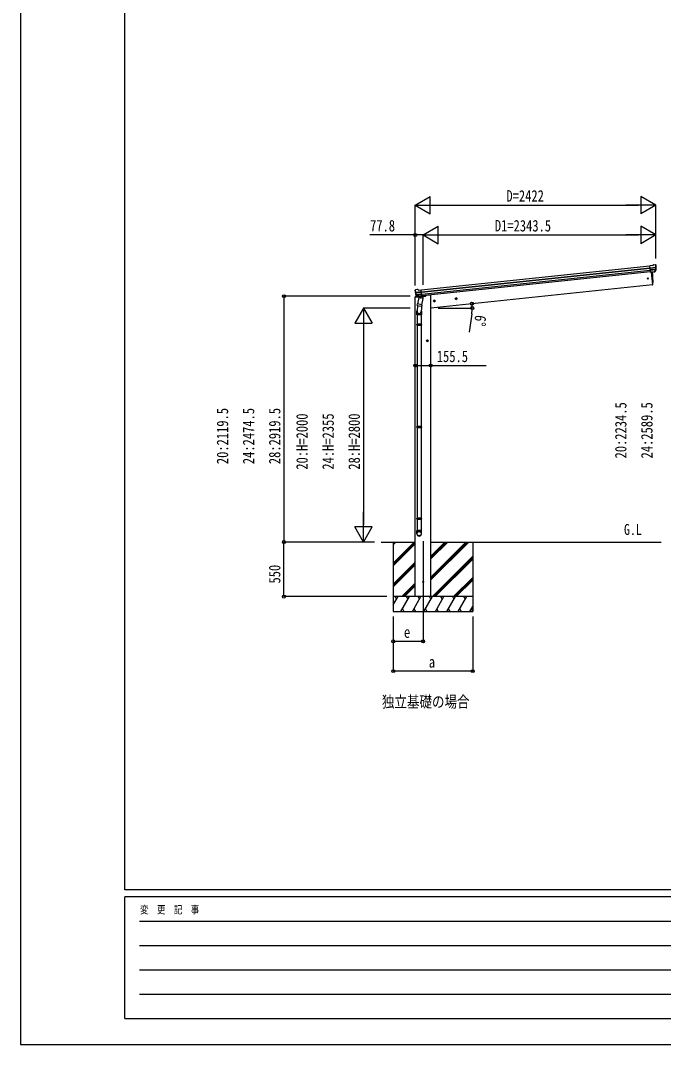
# Model space of a CAD drawing. Units: millimetres, scale not verified. Extents: x -14718 to 14718, y -10395 to 10395.
# Drawn here: x -14718 to -8248, y -10395 to -88 of the extents above; entities that cross this region are included whole.
import ezdxf
from ezdxf.enums import TextEntityAlignment as Align

# ---------------------------------------------------------------- set-up
doc = ezdxf.new("R2010")
doc.units = ezdxf.units.MM
doc.header["$LTSCALE"] = 40
for name, color, linetype in [('0-2_USER1', 3, 'Continuous'), ('0-3_YKK_12', 2, 'Continuous'), ('0-4_YKK_13', 4, 'Continuous'), ('0-5_YKK_A1', 4, 'Continuous'), ('0-6_YKK_D', 6, 'Continuous'), ('0-7_YKK_ZWAK', 7, 'Continuous')]:
    doc.layers.add(name, color=color, linetype=linetype)
doc.styles.add('ＭＳ ゴシック', font='')
doc.styles.get('ＭＳ ゴシック').set_extended_font_data('MS Gothic')

msp = doc.modelspace()

# ---------------------------------------------------------------- linework, layer by layer
at = {"layer": '0-3_YKK_12'}
msp.add_line((-10667.43, -5328.29), (-10667.43, -6087.5), dxfattribs=at)
at = {"layer": '0-4_YKK_13'}
for p, q in [((-8359.55, -2554.04), (-8386.07, -2556.83)), ((-8379.28, -2621.38), (-8386.07, -2556.83)), ((-8383.91, -2577.36), (-8324.17, -2571.08)), ((-8333.23, -2545.24), (-8333.23, -2545.24)), ((-8329.56, -2546.33), (-8329.57, -2546.33)), ((-8329.56, -2546.33), (-8325.24, -2549.83)), ((-8325.24, -2549.83), (-8324.38, -2550.52)), ((-8322.99, -2554.22), (-8323.3, -2552.37)), ((-8323.69, -2576.95), (-8383.29, -2583.21)), ((-8324.53, -2593.7), (-8381.56, -2599.7)), ((-8325.92, -2598.36), (-8381.09, -2604.16)), ((-8335.93, -2616.6), (-8379.31, -2621.15)), ((-8379.28, -2621.38), (-8369.34, -2620.33)), ((-8372.4, -2620.66), (-8359.01, -2748.05)), ((-8369.34, -2620.33), (-8369.06, -2620.4)), ((-8369.06, -2620.4), (-8343.73, -2617.74)), ((-8343.73, -2617.74), (-8343.48, -2617.62)), ((-8343.48, -2617.62), (-8335.79, -2616.81)), ((-8334.48, -2614.94), (-8325.03, -2596.64)), ((-8333.43, -2615.37), (-8323.3, -2597.11)), ((-8359.01, -2748.05), (-8356.96, -2747.76)), ((-10747.43, -2867.66), (-10748.33, -2874.49)), ((-10748.33, -2874.49), (-10714.6, -2870.95)), ((-10747.72, -2809.07), (-10747.8, -2807.2)), ((-10746.43, -2804.3), (-10747.13, -2805.16)), ((-10742.93, -2799.98), (-10746.43, -2804.3)), ((-10727.92, -2863.3), (-10744.77, -2865.07)), ((-10683.32, -2819.04), (-10743.06, -2825.31)), ((-10742.93, -2799.98), (-10742.93, -2799.98)), ((-10742.31, -2831.15), (-10682.71, -2824.89)), ((-10739.58, -2798.16), (-10739.57, -2798.16)), ((-10724.8, -2866.71), (-10738.5, -2850.96)), ((-10738.01, -2847.37), (-10680.98, -2841.37)), ((-10723.86, -2866.07), (-10736.91, -2850.14)), ((-10735.68, -2851.64), (-10680.51, -2845.84)), ((-10711.36, -2876), (-10724.72, -2941.65)), ((-10714.5, -2866.82), (-10722.19, -2867.63)), ((-10722.1, -2867.39), (-10678.72, -2862.83)), ((-10721.35, -2867.63), (-10719.78, -2867.47)), ((-10719.78, -2867.47), (-10682.24, -2863.52)), ((-10717.99, -2867.93), (-10718.14, -2868.66)), ((-10717.52, -2869.79), (-10692.77, -2879.54)), ((-10714.23, -2866.89), (-10714.5, -2866.82)), ((-10688.9, -2864.22), (-10714.23, -2866.89)), ((-10712, -2801.29), (-10685.48, -2798.51)), ((-10666.48, -2885.13), (-10711.36, -2876)), ((-10709.19, -2873.08), (-10709.85, -2876.31)), ((-10688.38, -2864.55), (-10691.3, -2878.9)), ((-10688.64, -2864.1), (-10688.9, -2864.22)), ((-10678.7, -2863.06), (-10688.64, -2864.1)), ((-10678.7, -2863.06), (-10685.48, -2798.51)), ((-10682.24, -2863.52), (-10680.68, -2863.36)), ((-10679.84, -2950.78), (-10666.48, -2885.13)), ((-10678.86, -2861.48), (-10677.94, -2861.66)), ((-10677.94, -2861.66), (-10666.74, -2878.59)), ((-10674.58, -2866.74), (-10645.31, -2863.66)), ((-10666.74, -2878.59), (-10668, -2884.82)), ((-10640.45, -2856.11), (-10640.88, -2859.34)), ((-10722.31, -2956.94), (-10727.87, -3012.66)), ((-10727.2, -2953.9), (-10724.71, -2941.65)), ((-10726.99, -2955.3), (-10726.99, -2955.3)), ((-10725.65, -2956.26), (-10684.69, -2964.59)), ((-10679.84, -2950.78), (-10724.72, -2941.65)), ((-10679.41, -2948.64), (-10686.06, -3016.39)), ((-10679.85, -2950.78), (-10682.39, -2963.25)), ((-10730.02, -3049.82), (-10730.02, -3015.47)), ((-10684.02, -3049.82), (-10730.02, -3049.82)), ((-10728.02, -3049.82), (-10728.02, -3146.57)), ((-10686.02, -3049.82), (-10686.02, -3146.57)), ((-10684.02, -3015.17), (-10684.02, -3049.82)), ((-10730.02, -3148.57), (-10729.02, -3146.57)), ((-10684.02, -3148.57), (-10730.02, -3148.57)), ((-10684.02, -3156.57), (-10730.02, -3156.57)), ((-10685.02, -3146.57), (-10729.02, -3146.57)), ((-10685.02, -3158.57), (-10729.02, -3158.57)), ((-10728.02, -3158.57), (-10728.02, -4175.25)), ((-10686.02, -3158.57), (-10686.02, -4175.25)), ((-10684.02, -3148.57), (-10685.02, -3146.57)), ((-10684.02, -3156.57), (-10685.02, -3158.57)), ((-10684.02, -3148.57), (-10684.02, -3156.57)), ((-10730.02, -4177.25), (-10729.02, -4175.25)), ((-10684.02, -4177.25), (-10730.02, -4177.25)), ((-10684.02, -4185.25), (-10730.02, -4185.25)), ((-10685.02, -4175.25), (-10729.02, -4175.25)), ((-10685.02, -4187.25), (-10729.02, -4187.25)), ((-10728.02, -4187.25), (-10728.02, -5097.94)), ((-10686.02, -4187.25), (-10686.02, -5097.94)), ((-10684.02, -4177.25), (-10685.02, -4175.25)), ((-10684.02, -4185.25), (-10685.02, -4187.25)), ((-10684.02, -4177.25), (-10684.02, -4185.25)), ((-10730.02, -5099.94), (-10729.02, -5097.94)), ((-10684.02, -5099.94), (-10730.02, -5099.94)), ((-10684.02, -5107.94), (-10730.02, -5107.94)), ((-10685.02, -5097.94), (-10729.02, -5097.94)), ((-10685.02, -5109.94), (-10729.02, -5109.94)), ((-10728.02, -5109.94), (-10728.02, -5219.94)), ((-10686.02, -5109.94), (-10686.02, -5219.94)), ((-10684.02, -5099.94), (-10685.02, -5097.94)), ((-10684.02, -5107.94), (-10685.02, -5109.94)), ((-10684.02, -5099.94), (-10684.02, -5107.94)), ((-10730.02, -5254.08), (-10730.02, -5219.94)), ((-10684.02, -5219.94), (-10730.02, -5219.94)), ((-10684.02, -5254.08), (-10684.02, -5219.94))]:
    msp.add_line(p, q, dxfattribs=at)
for points in [[(-8359.55, -2554.04), (-8347.95, -2547.07), (-8347.95, -2547.07)], [(-8346.72, -2546.66), (-8346.71, -2546.66), (-8333.23, -2545.24)], [(-10726.09, -2796.74), (-10726.09, -2796.74), (-10739.57, -2798.16)], [(-10712, -2801.29), (-10724.8, -2796.89), (-10724.8, -2796.89)], [(-10730.02, -3148.57), (-10730.02, -3156.57), (-10729.02, -3158.57)], [(-10730.02, -4177.25), (-10730.02, -4185.25), (-10729.02, -4187.25)], [(-10730.02, -5099.94), (-10730.02, -5107.94), (-10729.02, -5109.94)]]:
    msp.add_lwpolyline(points, dxfattribs=at)
for centre, radius in [((-8405.81, -2685.5), 6.5), ((-10667.43, -5737.5), 4.5)]:
    msp.add_circle(centre, radius, dxfattribs=at)
for centre, radius, start, end in [((-8346.4, -2549.64), 3, 96.02369, 120.97631), ((-8332.71, -2550.21), 5, 51.04426, 95.95574), ((-8516.55, -2575.87), 192.44, 1.4271, 6.57578), ((-8278.9, -2568.97), 45.32, 182.67122, 185.64518), ((-8523.89, -2575.34), 202, 354.13916, 6), ((-9254.6, -2707.83), 900.99, 357.6414, 5.6433), ((-8336.04, -2613.92), 2.99, 285.2717, 331.00739), ((-8327.69, -2595.26), 3, 332.69111, 354.20009), ((-8523.89, -2575.34), 200.2, 354.20009, 359.53883), ((-8323.5, -2578.28), 1.35, 95.1605, 97.91927), ((-8320.9, -2576.73), 2.74, 179.02151, 184.43412), ((-8325.93, -2595.66), 3, 331, 354.13916), ((-8357.38, -2744.79), 3, 278, 357.63919), ((-10546.83, -2787.95), 202, 186, 197.86084), ((-10744.45, -2868.05), 3, 96, 172.5), ((-10553.89, -2790), 192.44, 185.42422, 190.5729), ((-10787.78, -2832.66), 45.32, 6.35482, 9.32878), ((-10739.05, -2803.13), 5, 96.04426, 140.95574), ((-10745.09, -2831.52), 2.74, 7.56588, 12.97849), ((-10742.22, -2832.5), 1.35, 94.08073, 96.8395), ((-10546.83, -2787.95), 200.2, 192.46117, 197.79991), ((-10736.23, -2848.99), 3, 197.86084, 221), ((-10734.59, -2848.24), 3, 197.79991, 219.30889), ((-10725.78, -2799.72), 3, 71.02369, 95.97631), ((-10722.54, -2864.75), 2.99, 220.99261, 266.7283), ((-10721.4, -2867.14), 0.5, 240.73754, 276), ((-10718.48, -2867.83), 0.5, 348.5, 96), ((-10717.16, -2868.86), 1, 168.5, 248.5), ((-10692.3, -2878.63), 1.03, 242.53897, 344.46569), ((-10687.8, -2864.71), 0.604, 93.09842, 164.70595), ((-10680.73, -2862.86), 0.5, 276, 311.26246), ((-10645.84, -2858.69), 5, 276, 352.5), ((-10725.3, -2954.32), 1.95, 167.54017, 209.97766), ((-10725.25, -2954.3), 2, 209.90962, 258.5), ((-10684.29, -2962.63), 2, 258.5, 341.96843), ((-10700.02, -3015.47), 30, 177.45142, 180)]:
    msp.add_arc(centre, radius, start, end, dxfattribs=at)
for centre, major_axis, ratio, start_param, end_param in [((-8325.25, -2553.83), (-0.87, 5.91), 0.020485, 0.67143203, 1.56913061), ((-8330.65, -2549.31), (5.88, -1.31), 0.24881, 0.46058498, 0.46410383), ((-8326.27, -2552.85), (-2.34, 1.9), 0.995767, 3.98597162, 4.71238898), ((-8521.58, -2597.28), (-20.92, 199.05), 0.994373, 4.71137894, 4.7277536), ((-8336.24, -2613.62), (-0.11, 3), 0.642905, 3.24593831, 4.20392797), ((-8336.11, -2613.82), (1.66, -2.51), 0.997631, 5.80419048, 5.89294842), ((-8336.18, -2613.71), (3.53, -2.11), 0.650902, 5.25614477, 5.32895537), ((-8333.81, -2613.36), (1.08, 3.13), 0.040856, 2.11350352, 2.14162489), ((-10744.8, -2807.05), (1.9, 2.34), 0.995767, 1.57079633, 2.29721369), ((-10741.25, -2802.67), (-5.48, -2.51), 0.24881, 5.81908147, 5.82260033), ((-10745.59, -2808.21), (-0.38, 5.97), 0.020485, 4.7140547, 5.61175327), ((-10544.52, -2809.9), (-20.92, 199.05), 0.994373, 1.55543171, 1.57180637), ((-10724.84, -2864.67), (-1.71, 2.84), 0.040856, 4.14156042, 4.16968179), ((-10722.41, -2864.41), (-0.51, 2.96), 0.642905, 2.07925734, 3.03724699), ((-10722.45, -2864.52), (-3.02, -2.79), 0.650902, 0.95422993, 1.02704053), ((-10722.5, -2864.64), (-1.1, -2.8), 0.997631, 0.39023689, 0.47899483), ((-10707.02, -3015.17), (23, 0), 0.996195, 2.62193603, 6.60747969), ((-10707.02, -3015.17), (21, 0), 0.996195, 3.02154981, 6.2247991), ((-10707.02, -5252.34), (-23, 0), 0.996195, 3.14159265, 6.28318531), ((-10707.02, -5254.08), (-23, 0), 0.996195, 3.14159265, 6.28318531), ((-10707.02, -5254.08), (0, -23.43), 0.981806, 4.71238898, 7.85398163)]:
    msp.add_ellipse(centre, major_axis=major_axis, ratio=ratio, start_param=start_param, end_param=end_param, dxfattribs=at)
msp.add_ellipse((-10707.02, -5254.08), major_axis=(21, 0), ratio=0.996195, dxfattribs=at)
at = {"layer": '0-5_YKK_A1'}
for p, q in [((-10685.27, -2800.5), (-8385.86, -2558.82)), ((-10683.29, -2819.39), (-8383.87, -2577.71)), ((-10682.86, -2823.57), (-8383.43, -2581.89)), ((-10680.76, -2843.43), (-8381.35, -2601.75)), ((-8379.59, -2618.49), (-10679, -2860.17)), ((-8372.4, -2620.66), (-8359.01, -2748.05)), ((-8359.01, -2748.05), (-10589.68, -2982.5)), ((-10745.18, -5887.5), (-10745.18, -2874.16)), ((-10335.45, -2880.86), (-10341.53, -2885.28)), ((-10341.53, -2885.28), (-10340.74, -2892.74)), ((-10333.63, -2898.27), (-10335.72, -2878.38)), ((-10328.6, -2883.92), (-10335.45, -2880.86)), ((-10543.52, -2910.28), (-10563.41, -2912.37)), ((-10554.25, -2903.86), (-10560.32, -2908.27)), ((-10560.32, -2908.27), (-10559.54, -2915.74)), ((-10559.54, -2915.74), (-10552.68, -2918.79)), ((-10552.42, -2921.27), (-10554.51, -2901.38)), ((-10547.39, -2906.91), (-10554.25, -2903.86)), ((-10324.73, -2887.28), (-10344.62, -2889.37)), ((-10340.74, -2892.74), (-10333.89, -2895.79)), ((-10613.68, -3312.05), (-10633.68, -3312.05)), ((-10623.68, -3304.55), (-10630.18, -3308.3)), ((-10630.18, -3308.3), (-10630.18, -3315.8)), ((-10630.18, -3315.8), (-10623.68, -3319.56)), ((-10623.68, -3322.05), (-10623.68, -3302.05)), ((-10617.18, -3308.3), (-10623.68, -3304.55)), ((-11089.29, -5337.5), (-10745.18, -5337.5)), ((-10967.43, -5337.5), (-10967.43, -6037.5)), ((-10967.43, -5548.73), (-10756.2, -5337.5)), ((-10967.43, -5364.88), (-10940.05, -5337.5)), ((-10967.43, -5350.74), (-10954.19, -5337.5)), ((-10967.43, -5562.87), (-10745.18, -5340.62)), ((-10967.43, -5577.01), (-10745.18, -5354.76)), ((-10589.68, -5337.5), (-8273.14, -5337.5)), ((-10589.68, -5719.76), (-10207.42, -5337.5)), ((-10589.68, -5691.48), (-10235.7, -5337.5)), ((-10589.68, -5705.62), (-10221.56, -5337.5)), ((-10589.68, -5507.63), (-10419.55, -5337.5)), ((-10589.68, -5493.49), (-10433.69, -5337.5)), ((-10589.68, -5479.35), (-10447.83, -5337.5)), ((-10167.43, -5337.5), (-10167.43, -6037.5)), ((-10967.43, -5760.86), (-10745.18, -5538.61)), ((-10967.43, -5775), (-10745.18, -5552.75)), ((-10573.57, -5887.5), (-10167.43, -5481.36)), ((-10559.43, -5887.5), (-10167.43, -5495.5)), ((-10545.29, -5887.5), (-10167.43, -5509.65)), ((-10967.43, -5789.14), (-10745.18, -5566.89)), ((-10881.94, -5887.5), (-10745.18, -5750.74)), ((-10867.8, -5887.5), (-10745.18, -5764.88)), ((-10361.44, -5887.5), (-10167.43, -5693.49)), ((-10347.3, -5887.5), (-10167.43, -5707.63)), ((-10333.15, -5887.5), (-10167.43, -5721.78)), ((-10853.65, -5887.5), (-10745.18, -5779.03)), ((-10167.43, -5887.5), (-10967.43, -5887.5)), ((-10967.43, -5971.33), (-10919.03, -5887.5)), ((-10934.03, -5913.48), (-10949.03, -5887.5)), ((-10890.16, -6037.5), (-10803.56, -5887.5)), ((-10818.56, -5913.48), (-10833.56, -5887.5)), ((-10774.69, -6037.5), (-10688.09, -5887.5)), ((-10703.09, -5913.48), (-10718.09, -5887.5)), ((-10659.22, -6037.5), (-10572.62, -5887.5)), ((-10587.62, -5913.48), (-10602.62, -5887.5)), ((-10543.75, -6037.5), (-10457.15, -5887.5)), ((-10472.15, -5913.48), (-10487.15, -5887.5)), ((-10428.28, -6037.5), (-10341.68, -5887.5)), ((-10371.68, -5887.5), (-10356.68, -5913.48)), ((-10312.81, -6037.5), (-10226.21, -5887.5)), ((-10241.21, -5913.48), (-10256.21, -5887.5)), ((-10967.43, -6037.5), (-10167.43, -6037.5)), ((-10875.17, -6011.52), (-10860.17, -6037.5)), ((-10759.69, -6011.52), (-10744.69, -6037.5)), ((-10644.22, -6011.52), (-10629.23, -6037.5)), ((-10528.75, -6011.52), (-10513.76, -6037.5)), ((-10413.28, -6011.52), (-10398.29, -6037.5)), ((-10297.81, -6011.52), (-10282.82, -6037.5)), ((-10197.34, -6037.5), (-10167.43, -5985.69)), ((-10182.34, -6011.52), (-10167.43, -6037.35))]:
    msp.add_line(p, q, dxfattribs=at)
for points in [[(-10589.68, -5887.5), (-10589.68, -2853.5), (-10609.68, -2853.5), (-10640.54, -2856.74)], [(-10333.89, -2895.79), (-10327.81, -2891.38), (-10328.6, -2883.92)], [(-10552.68, -2918.79), (-10546.61, -2914.38), (-10547.39, -2906.91)], [(-10623.68, -3319.56), (-10617.18, -3315.8), (-10617.18, -3308.3)]]:
    msp.add_lwpolyline(points, dxfattribs=at)
for centre, radius in [((-10334.67, -2888.33), 8.5), ((-10334.67, -2888.33), 7.7), ((-10334.67, -2888.33), 6.5), ((-10553.47, -2911.32), 8.5), ((-10553.47, -2911.32), 7.7), ((-10553.47, -2911.32), 6.5), ((-10623.68, -3312.05), 8.5), ((-10623.68, -3312.05), 7.7), ((-10623.68, -3312.05), 6.5)]:
    msp.add_circle(centre, radius, dxfattribs=at)
at = {"layer": '0-6_YKK_D'}
for p, q in [((-10745.68, -1947.22), (-10594.13, -1859.72)), ((-10745.68, -2746.57), (-10745.68, -1946.22)), ((-10745.68, -1947.22), (-10594.13, -2034.72)), ((-10745.68, -1947.22), (-10442.57, -1947.22)), ((-10594.13, -2034.72), (-10594.13, -1859.72)), ((-10570.68, -1947.22), (-8498.97, -1947.22)), ((-8323.97, -1947.22), (-8627.08, -1947.22)), ((-8323.97, -1947.22), (-8475.52, -1859.72)), ((-8475.52, -1859.72), (-8475.52, -2034.72)), ((-8323.97, -1947.22), (-8475.52, -2034.72)), ((-8323.97, -2484.4), (-8323.97, -1946.22)), ((-10667.43, -2247.22), (-10515.88, -2159.72)), ((-10515.88, -2334.72), (-10515.88, -2159.72)), ((-8323.97, -2247.22), (-8475.52, -2159.72)), ((-8475.52, -2159.72), (-8475.52, -2334.72)), ((-10745.18, -2756.52), (-10745.18, -2246.22)), ((-10667.43, -2748.35), (-10667.43, -2246.22)), ((-10667.43, -2748.35), (-10667.43, -2246.22)), ((-10667.43, -2247.22), (-10515.88, -2334.72)), ((-10667.43, -2247.22), (-10364.32, -2247.22)), ((-10492.43, -2247.22), (-8498.97, -2247.22)), ((-8323.97, -2247.22), (-8627.08, -2247.22)), ((-8323.97, -2247.22), (-8475.52, -2334.72)), ((-8323.97, -2484.4), (-8323.97, -2246.22)), ((-10795.68, -2863.01), (-12068.43, -2863.01)), ((-12067.43, -2863.01), (-12067.43, -5337.5)), ((-11267.43, -2982.5), (-11354.93, -3134.05)), ((-10795.68, -2982.5), (-11268.43, -2982.5)), ((-11267.43, -2982.5), (-11179.93, -3134.05)), ((-11267.43, -2982.5), (-11267.43, -3285.61)), ((-10515.32, -2982.5), (-10171.72, -2982.5)), ((-10176.97, -3041.85), (-10203.56, -3226.75)), ((-11354.93, -3134.05), (-11179.93, -3134.05)), ((-11267.43, -3157.5), (-11267.43, -5162.5)), ((-11267.43, -5337.5), (-11267.43, -5034.39)), ((-11267.43, -5337.5), (-11354.93, -5185.95)), ((-11179.93, -5185.95), (-11354.93, -5185.95)), ((-11267.43, -5337.5), (-11179.93, -5185.95)), ((-11154.74, -5337.5), (-12068.43, -5337.5)), ((-11324.47, -5337.5), (-12068.43, -5337.5)), ((-12067.43, -5887.5), (-12067.43, -5337.5)), ((-11154.74, -5337.5), (-11268.43, -5337.5)), ((-11033.12, -5887.5), (-12068.43, -5887.5)), ((-10967.43, -6087.5), (-10967.43, -6338.5)), ((-10967.43, -6087.5), (-10967.43, -6638.5)), ((-10667.43, -6088.5), (-10667.43, -6338.5)), ((-10167.35, -6087.5), (-10167.35, -6638.5)), ((-10667.43, -6337.5), (-10967.43, -6337.5)), ((-10167.35, -6637.5), (-10967.43, -6637.5))]:
    msp.add_line(p, q, dxfattribs=at)
for points in [[(-10667.43, -2247.22), (-10745.18, -2247.22), (-11201.48, -2247.22)], [(-10745.18, -3562.05), (-10589.68, -3562.05), (-10032.58, -3562.05)]]:
    msp.add_lwpolyline(points, dxfattribs=at)
for centre in [(-10745.18, -2247.22), (-12067.43, -2863.01), (-10175.01, -2938.92), (-10172.72, -2982.5), (-10745.18, -3562.05), (-10589.68, -3562.05), (-12067.43, -5337.5), (-12067.43, -5337.5), (-12067.43, -5887.5), (-10967.43, -6337.5), (-10667.43, -6337.5), (-10967.43, -6637.5), (-10167.35, -6637.5)]:
    msp.add_circle(centre, 14.88, dxfattribs=at)
for start, end in [(351.81691, 360), (360, 6)]:
    msp.add_arc((-10589.68, -2982.5), 416.96, start, end, dxfattribs=at)
at = {"layer": '0-7_YKK_ZWAK'}
for p, q in [((-13667.43, -8837.5), (-13667.43, 9712.5)), ((13632.57, -8837.5), (-13667.43, -8837.5)), ((-4567.43, -8907.5), (-13667.43, -8907.5)), ((-13667.43, -10132.5), (-13667.43, -8907.5)), ((-13518.68, -9152.5), (-4742.43, -9152.5)), ((-13518.68, -9397.5), (-4742.43, -9397.5)), ((-13518.68, -9642.5), (-4742.43, -9642.5)), ((-13518.68, -9887.5), (-4742.43, -9887.5)), ((-13667.43, -10132.5), (-4567.43, -10132.5))]:
    msp.add_line(p, q, dxfattribs=at)
msp.add_lwpolyline([(-14717.5, -10395), (14717.5, -10395), (14717.5, 10395), (-14717.5, 10395)], close=True, dxfattribs=at)

# ---------------------------------------------------------------- texts
at = {"layer": '0-2_USER1', "style": 'ＭＳ ゴシック', "width": 0.8}
for s, height, p in [('G.L', 110, (-8646.02, -5299.08)), ('独立基礎の場合', 115.5, (-11081.58, -7037.42))]:
    msp.add_text(s, height=height, dxfattribs=at).set_placement(p, align=Align.BOTTOM_LEFT)
at = {"layer": '0-6_YKK_D', "style": 'ＭＳ ゴシック', "width": 0.8}
for s, p in [('D=2422', (-9828.82, -1946.22)), ('77.8', (-11200.48, -2246.22)), ('D1=2343.5', (-9945.1, -2246.22)), ('155.5', (-10529.18, -3561.05)), ('e', (-10859.43, -6336.5)), ('a', (-10609.39, -6636.5))]:
    msp.add_text(s, height=115.5, dxfattribs=at).set_placement(p, align=Align.BOTTOM_LEFT)
for s, rotation, p in [('6°', 261.817, (-10176.12, -3042.98)), ('20:2119.5', 90, (-12593.43, -4553.86)), ('24:2474.5', 90, (-12330.93, -4553.86)), ('28:2919.5', 90, (-12068.43, -4553.86)), ('20:2234.5', 90, (-8586.27, -4496.37)), ('24:2589.5', 90, (-8323.77, -4496.37)), ('20:H=2000', 90, (-11793.43, -4609.4)), ('24:H=2355', 90, (-11530.93, -4609.4)), ('28:H=2800', 90, (-11268.43, -4609.4)), ('550', 90, (-12068.43, -5755.3))]:
    msp.add_text(s, height=115.5, rotation=rotation, dxfattribs=at).set_placement(p, align=Align.BOTTOM_LEFT)
at = {"layer": '0-7_YKK_ZWAK', "style": 'ＭＳ ゴシック', "width": 0.8}
msp.add_text('変  更  記  事', height=76.98, dxfattribs=at).set_placement((-13514.59, -9100), align=Align.BOTTOM_LEFT)

doc.saveas('drawing.dxf')
